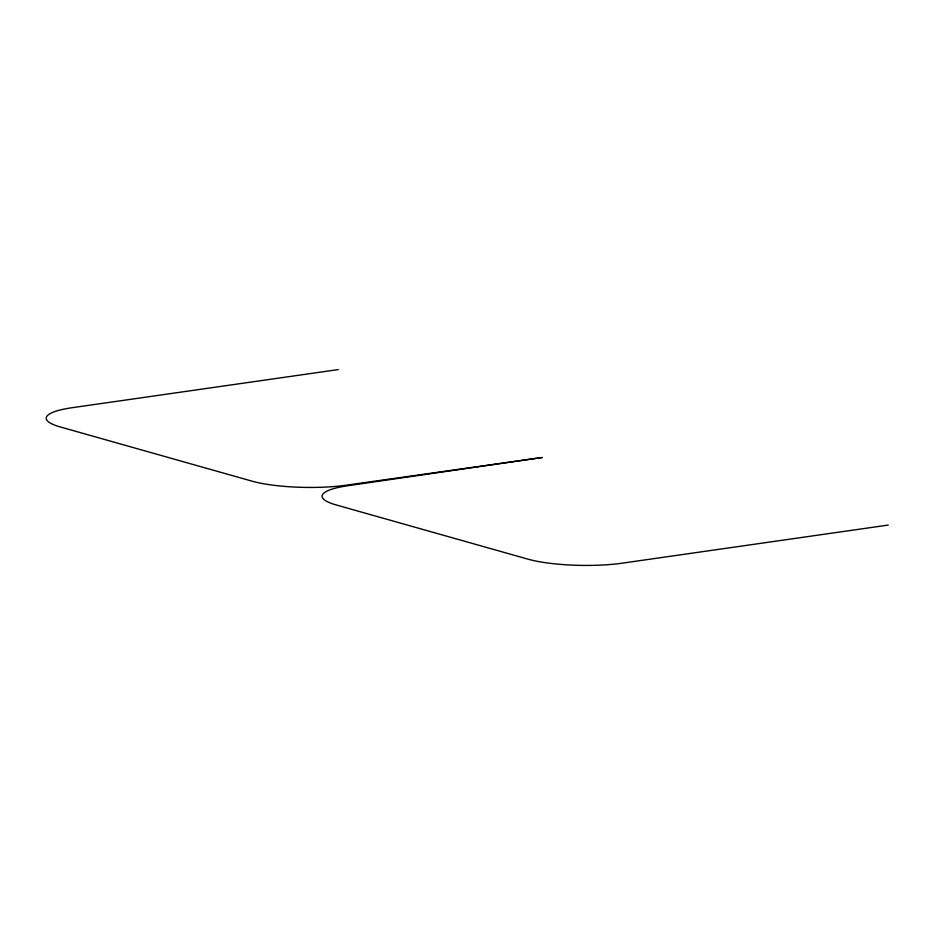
<?xml version="1.0" encoding="UTF-8"?>
<svg xmlns="http://www.w3.org/2000/svg" width="935" height="935" viewBox="0 0 935 935"><rect width="100%" height="100%" fill="white"/><g stroke="black" fill="none" stroke-linecap="round" stroke-linejoin="round"><path stroke-width="1.4" d="M338.236 369.582L72.276 407.683A67.32 13.885 1 0 0 60.343 426.968L251.959 481.139A67.32 13.885 1 0 0 346.406 485.171L542.323 457.484L348.171 485.674A67.32 13.885 1 0 0 336.226 504.958L527.843 559.118A67.32 13.885 1 0 0 622.289 563.162L888.25 525.073"/></g></svg>
